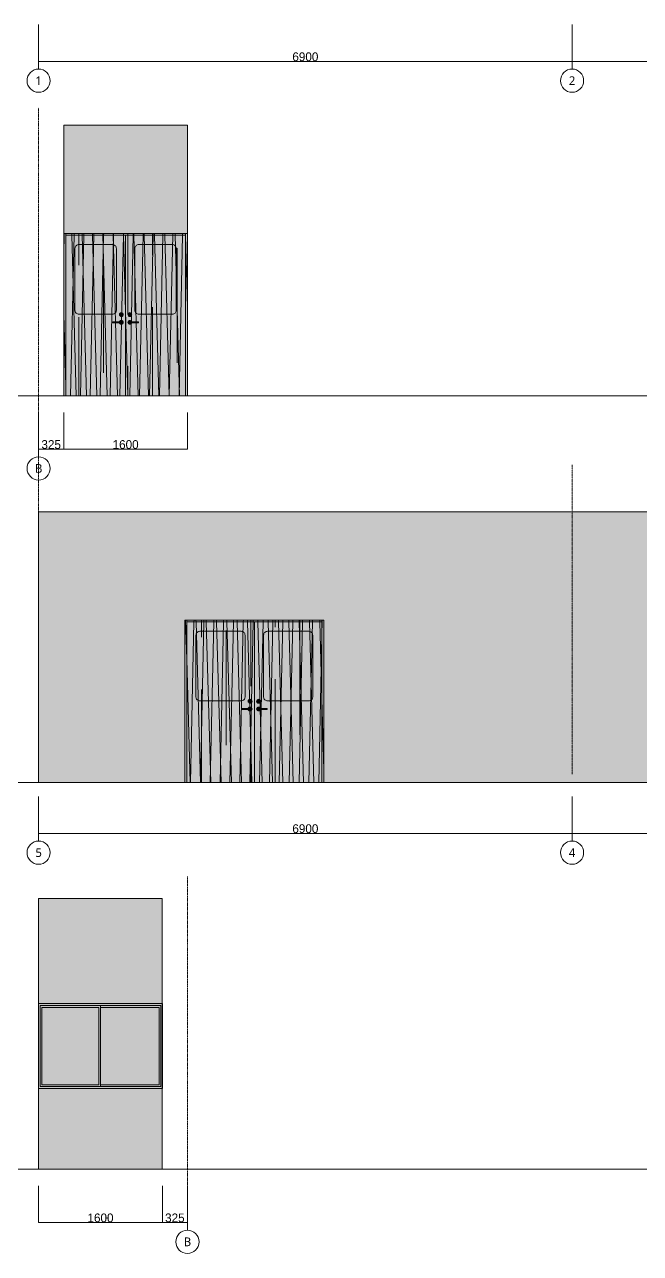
# Model space of a CAD drawing. Header units: millimetres. Extents: x -376000 to 292178, y -193032 to 188048.
# Drawn here: x -307997 to -300031, y -167397 to -151507 of the extents above; entities that cross this region are included whole.
import ezdxf

# ---------------------------------------------------------------- set-up
doc = ezdxf.new("R2010")
doc.units = ezdxf.units.MM
doc.header["$PDMODE"] = 1
doc.header["$PDSIZE"] = -2
doc.linetypes.add('ラインタイプ-6', pattern=[5.291531, 3.175, -1.058062, 0.352704, -0.705764])
for name, color, linetype, lineweight, true_color in [('02_0.25', 1, 'Continuous', 25, 0xff0000), ('04_0.10', 7, 'Continuous', 9, 0x0099ff), ('06一点鎖線', 7, 'ラインタイプ-6', 9, 0x9999ff)]:
    doc.layers.add(name, color=color, linetype=linetype, lineweight=lineweight, true_color=true_color)
for name, color, linetype, lineweight in [('02_既存平面-内部建具・サッシ', 7, 'Continuous', 18), ('07_文字・記号', 7, 'Continuous', 9), ('_平面図(既存部) (2D)', 7, 'Continuous', 5), ('_平面図（新設） (2D)', 7, 'Continuous', 5), ('寸法', 7, 'Continuous', 5)]:
    doc.layers.add(name, color=color, linetype=linetype, lineweight=lineweight)
doc.styles.add('Hiragino Kaku Gothic Pro W3', font='', dxfattribs={"bigfont": 'Hiragino Kaku Gothic Pro W3'})
doc.styles.add('Hiragino Sans W3', font='', dxfattribs={"bigfont": 'Hiragino Sans W3'})
doc.styles.add('Yu Gothic UI Semilight', font='Yu Gothic UI Semilight.ttf')
doc.styles.get('Hiragino Kaku Gothic Pro W3').set_extended_font_data('Hiragino Kaku Gothic Pro W3')
doc.styles.get('Hiragino Sans W3').set_extended_font_data('Hiragino Sans W3')
doc.dimstyles.new('建具表寸法', dxfattribs={"dimtxt": 161.781684, "dimasz": 0.199988, "dimexe": 0, "dimexo": 0.3, "dimgap": 0.005, "dimtad": 1, "dimdsep": 46, "dimtxsty": 'Hiragino Sans W3', "dimblk": 'DOT', "dimblk1": 'DOT', "dimblk2": 'DOT', "dimcen": 0, "dimazin": 0, "dimtfac": 1, "dimtix": 1, "dimtmove": 0, "dimatfit": 0, "dimldrblk": 'VW_FILLEDARROW', "dimfxl": 1, "dimfrac": 2, "dimtolj": 1, "dimarcsym": 0})
pattern_1 = [(91.554305, (0, 0), (129.370613, 153.983275), []), (90, (680.5, 445.5), (317.5, 762), [1481.6667, -673.5948]), (88.757476, (346.78, 21.5), (124.20722, -159.517363), [])]

# ---------------------------------------------------------------- blocks, each defined once
blk = doc.blocks.new('平面図(既存部) (2D)')
at = {"layer": '06一点鎖線'}
blk.add_line((-307815.115, -157107.171), (-307815.115, -161107.171), dxfattribs=at)
blk = doc.blocks.new('グループ-621')
at = {"layer": '04_0.10', "linetype": 'Continuous', "lineweight": 0, "true_color": 0xeee9cc}
blk.add_hatch(color=254, dxfattribs=at).paths.add_polyline_path([(-305025, -159232), (-304150, -159232), (-304150, -161307), (-305025, -161307)])
at = {"layer": '04_0.10', "linetype": 'Continuous', "lineweight": 5, "true_color": 0xccbb66}
h = blk.add_hatch(dxfattribs=at)
h.set_pattern_fill('木目縦（薄茶）-2', color=43, style=0, pattern_type=2)
h.set_pattern_definition(pattern_1)
h.paths.add_polyline_path([(-305025, -159232), (-304150, -159232), (-304150, -161307), (-305025, -161307)])
at = {"layer": '04_0.10', "linetype": 'Continuous', "lineweight": 0, "true_color": 0xd9e6cf}
h = blk.add_hatch(color=254, dxfattribs=at)
edge = h.paths.add_edge_path()
edge.add_arc((-304320, -160202), 50, 270, 360, ccw=False)
edge.add_line((-304320, -160252), (-304855, -160252))
edge.add_arc((-304855, -160202), 50, 180, 270, ccw=False)
edge.add_line((-304905, -160202), (-304905, -159402))
edge.add_arc((-304855, -159402), 50, 90, 180, ccw=False)
edge.add_line((-304855, -159352), (-304320, -159352))
edge.add_arc((-304320, -159402), 50, 0, 90, ccw=False)
edge.add_line((-304270, -159402), (-304270, -160202))
at = {"layer": '04_0.10', "linetype": 'Continuous', "lineweight": 0}
h = blk.add_hatch(color=254, dxfattribs=at)
edge = h.paths.add_edge_path()
edge.add_arc((-304970, -160257), 25, 0, 360)
h = blk.add_hatch(color=254, dxfattribs=at)
edge = h.paths.add_edge_path()
edge.add_arc((-304970, -160357), 25, 0, 360)
h = blk.add_hatch(color=254, dxfattribs=at)
edge = h.paths.add_edge_path()
edge.add_arc((-304977, -160357), 7, 90, 270, ccw=False)
edge.add_line((-304977, -160350), (-304859, -160350))
edge.add_line((-304859, -160350), (-304859, -160364))
edge.add_line((-304859, -160364), (-304977, -160364))
at = {"layer": '04_0.10', "color": 251, "flags": 128}
for points in [[(-305025, -159232), (-304150, -159232), (-304150, -161307), (-305025, -161307)], [(-305025, -159232), (-304150, -159232), (-304150, -161307), (-305025, -161307)], [(-304973, -160245), (-304968, -160245), (-304968, -160270), (-304973, -160270)]]:
    blk.add_lwpolyline(points, close=True, dxfattribs=at)
for points in [[(-304270, -160202, -0.414214), (-304320, -160252), (-304855, -160252, -0.414214), (-304905, -160202), (-304905, -159402, -0.414214), (-304855, -159352), (-304320, -159352, -0.414214), (-304270, -159402)], [(-304977, -160364, -1), (-304977, -160350), (-304859, -160350), (-304859, -160364)]]:
    blk.add_lwpolyline(points, format="xyb", close=True, dxfattribs=at)
at = {"layer": '04_0.10', "color": 251}
for centre in [(-304970, -160257), (-304970, -160357)]:
    blk.add_circle(centre, 25, dxfattribs=at)
blk = doc.blocks.new('グループ-622')
at = {"layer": '04_0.10', "linetype": 'Continuous', "lineweight": 0, "true_color": 0xeee9cc}
blk.add_hatch(color=254, dxfattribs=at).paths.add_polyline_path([(-305900, -159232), (-305025, -159232), (-305025, -161307), (-305900, -161307)])
at = {"layer": '04_0.10', "linetype": 'Continuous', "lineweight": 5, "true_color": 0xccbb66}
h = blk.add_hatch(dxfattribs=at)
h.set_pattern_fill('木目縦（薄茶）-2', color=43, style=0, pattern_type=2)
h.set_pattern_definition(pattern_1)
h.paths.add_polyline_path([(-305900, -159232), (-305025, -159232), (-305025, -161307), (-305900, -161307)])
at = {"layer": '04_0.10', "linetype": 'Continuous', "lineweight": 0, "true_color": 0xd9e6cf}
h = blk.add_hatch(color=254, dxfattribs=at)
edge = h.paths.add_edge_path()
edge.add_arc((-305730, -160202), 50, 180, 270)
edge.add_line((-305730, -160252), (-305195, -160252))
edge.add_arc((-305195, -160202), 50, 270, 360)
edge.add_line((-305145, -160202), (-305145, -159402))
edge.add_arc((-305195, -159402), 50, 0, 90)
edge.add_line((-305195, -159352), (-305730, -159352))
edge.add_arc((-305730, -159402), 50, 90, 180)
edge.add_line((-305780, -159402), (-305780, -160202))
at = {"layer": '04_0.10', "linetype": 'Continuous', "lineweight": 0}
h = blk.add_hatch(color=254, dxfattribs=at)
edge = h.paths.add_edge_path()
edge.add_arc((-305080, -160257), 25, 0, 360)
h = blk.add_hatch(color=254, dxfattribs=at)
edge = h.paths.add_edge_path()
edge.add_arc((-305073, -160357), 7, 270, 450)
edge.add_line((-305073, -160350), (-305191, -160350))
edge.add_line((-305191, -160350), (-305191, -160364))
edge.add_line((-305191, -160364), (-305073, -160364))
h = blk.add_hatch(color=254, dxfattribs=at)
edge = h.paths.add_edge_path()
edge.add_arc((-305080, -160357), 25, 0, 360)
at = {"layer": '04_0.10', "color": 251, "flags": 128}
for points in [[(-305900, -159232), (-305025, -159232), (-305025, -161307), (-305900, -161307)], [(-305900, -159232), (-305025, -159232), (-305025, -161307), (-305900, -161307)], [(-305083, -160245), (-305078, -160245), (-305078, -160270), (-305083, -160270)]]:
    blk.add_lwpolyline(points, close=True, dxfattribs=at)
for points in [[(-305780, -160202, 0.414214), (-305730, -160252), (-305195, -160252, 0.414214), (-305145, -160202), (-305145, -159402, 0.414214), (-305195, -159352), (-305730, -159352, 0.414214), (-305780, -159402)], [(-305073, -160364, 1), (-305073, -160350), (-305191, -160350), (-305191, -160364)]]:
    blk.add_lwpolyline(points, format="xyb", close=True, dxfattribs=at)
at = {"layer": '04_0.10', "color": 251}
for centre in [(-305080, -160257), (-305080, -160357)]:
    blk.add_circle(centre, 25, dxfattribs=at)
blk = doc.blocks.new('グループ-623')
at = {"layer": '04_0.10', "color": 251}
for name in ['グループ-622', 'グループ-621']:
    blk.add_blockref(name, (0, 0), dxfattribs=at)
blk = doc.blocks.new('グループ-624')
at = {"layer": '04_0.10', "linetype": 'Continuous', "lineweight": 0, "true_color": 0xeee9cc, "transparency": 33554687}
for points in [[(-305925, -159207), (-305900, -159207), (-305900, -161307), (-305925, -161307)], [(-305900, -159207), (-304150, -159207), (-304150, -159232), (-305900, -159232)], [(-304150, -159207), (-304125, -159207), (-304125, -161307), (-304150, -161307)]]:
    blk.add_hatch(color=254, dxfattribs=at).paths.add_polyline_path(points)
at = {"layer": '04_0.10', "linetype": 'Continuous', "lineweight": 5, "true_color": 0xccbb66, "transparency": 33554687}
h = blk.add_hatch(dxfattribs=at)
h.set_pattern_fill('木目縦（薄茶）-2', color=43, style=0, pattern_type=2)
h.set_pattern_definition(pattern_1)
h.paths.add_polyline_path([(-305925, -159207), (-305900, -159207), (-305900, -161307), (-305925, -161307)])
h = blk.add_hatch(dxfattribs=at)
h.set_pattern_fill('木目縦（薄茶）-2', color=43, style=0, pattern_type=2)
h.set_pattern_definition(pattern_1)
h.paths.add_polyline_path([(-305900, -159207), (-304150, -159207), (-304150, -159232), (-305900, -159232)])
h = blk.add_hatch(dxfattribs=at)
h.set_pattern_fill('木目縦（薄茶）-2', color=43, style=0, pattern_type=2)
h.set_pattern_definition(pattern_1)
h.paths.add_polyline_path([(-304150, -159207), (-304125, -159207), (-304125, -161307), (-304150, -161307)])
at = {"layer": '04_0.10', "color": 251, "transparency": 33554687, "flags": 128}
for points in [[(-305925, -159207), (-305900, -159207), (-305900, -161307), (-305925, -161307)], [(-305900, -159207), (-304150, -159207), (-304150, -159232), (-305900, -159232)], [(-304150, -159207), (-304125, -159207), (-304125, -161307), (-304150, -161307)]]:
    blk.add_lwpolyline(points, close=True, dxfattribs=at)
at = {"layer": '04_0.10', "color": 7}
blk.add_blockref('グループ-623', (0, 0), dxfattribs=at)
blk = doc.blocks.new('_Dot')
at = {"color": 0, "linetype": 'ByBlock', "lineweight": -2}
blk.add_line((-0.5, 0), (-1, 0), dxfattribs=at)
at = {"color": 0, "linetype": 'ByBlock', "const_width": 0.5}
blk.add_lwpolyline([(-0.25, 0, 1), (0.25, 0, 1)], format="xyb", close=True, dxfattribs=at)
blk = doc.blocks.new('*D964')
at = {"layer": 'Defpoints', "color": 0}
for p in [(-300915, -161489), (-294015, -161489), (-294015, -161965)]:
    blk.add_point(p, dxfattribs=at)
at = {"layer": '寸法', "color": 0, "lineweight": -2}
for p, q in [((-300915, -161489), (-300915, -161965)), ((-294015, -161489), (-294015, -161965)), ((-300903, -161965), (-294027, -161965))]:
    blk.add_line(p, q, dxfattribs=at)
at = {"layer": '寸法', "color": 0, "lineweight": -2, "xscale": 11.999267578125, "yscale": 11.999267578125, "zscale": 11.999267578125, "rotation": 180}
blk.add_blockref('_Dot', (-300915, -161965), dxfattribs=at)
at = {"layer": '寸法', "color": 0, "lineweight": -2, "xscale": 11.999267578125, "yscale": 11.999267578125, "zscale": 11.999267578125}
blk.add_blockref('_Dot', (-294015, -161965), dxfattribs=at)
at = {"layer": '寸法', "color": 0, "insert": (-297465, -161905), "char_height": 113.2, "attachment_point": 5, "style": 'Hiragino Kaku Gothic Pro W3'}
blk.add_mtext('\\A1;6900', dxfattribs=at)
blk = doc.blocks.new('VW_FILLEDARROW')
at = {"color": 0, "linetype": 'Continuous', "lineweight": 5, "transparency": 16777216, "flags": 128}
blk.add_lwpolyline([(-161.3, 43.2), (0, 0), (-161.3, -43.2)], close=True, dxfattribs=at)
blk = doc.blocks.new('*D965')
at = {"layer": 'Defpoints', "color": 0}
for p in [(-307815, -161489), (-300915, -161489), (-300915, -161965)]:
    blk.add_point(p, dxfattribs=at)
at = {"layer": '寸法', "color": 0, "lineweight": -2}
for p, q in [((-307815, -161489), (-307815, -161965)), ((-300915, -161489), (-300915, -161965)), ((-307803, -161965), (-300927, -161965))]:
    blk.add_line(p, q, dxfattribs=at)
at = {"layer": '寸法', "color": 0, "lineweight": -2, "xscale": 11.999267578125, "yscale": 11.999267578125, "zscale": 11.999267578125, "rotation": 180}
blk.add_blockref('_Dot', (-307815, -161965), dxfattribs=at)
at = {"layer": '寸法', "color": 0, "lineweight": -2, "xscale": 11.999267578125, "yscale": 11.999267578125, "zscale": 11.999267578125}
blk.add_blockref('_Dot', (-300915, -161965), dxfattribs=at)
at = {"layer": '寸法', "color": 0, "insert": (-304365, -161905), "char_height": 113.2, "attachment_point": 5, "style": 'Hiragino Kaku Gothic Pro W3'}
blk.add_mtext('\\A1;6900', dxfattribs=at)
blk = doc.blocks.new('*D966')
at = {"layer": 'Defpoints', "color": 0}
for p in [(-307815, -151507), (-300915, -151507), (-307815, -151983)]:
    blk.add_point(p, dxfattribs=at)
at = {"layer": '寸法', "color": 0, "lineweight": -2}
for p, q in [((-307815, -151507), (-307815, -151983)), ((-300915, -151507), (-300915, -151983)), ((-300927, -151983), (-307803, -151983))]:
    blk.add_line(p, q, dxfattribs=at)
at = {"layer": '寸法', "color": 0, "lineweight": -2, "xscale": 11.999267578125, "yscale": 11.999267578125, "zscale": 11.999267578125, "rotation": 180}
blk.add_blockref('_Dot', (-307815, -151983), dxfattribs=at)
at = {"layer": '寸法', "color": 0, "lineweight": -2, "xscale": 11.999267578125, "yscale": 11.999267578125, "zscale": 11.999267578125}
blk.add_blockref('_Dot', (-300915, -151983), dxfattribs=at)
at = {"layer": '寸法', "color": 0, "insert": (-304365, -151924), "char_height": 113.2, "attachment_point": 5, "style": 'Hiragino Kaku Gothic Pro W3'}
blk.add_mtext('\\A1;6900', dxfattribs=at)
blk = doc.blocks.new('*D967')
at = {"layer": 'Defpoints', "color": 0}
for p in [(-300915, -151507), (-294015, -151507), (-300915, -151983)]:
    blk.add_point(p, dxfattribs=at)
at = {"layer": '寸法', "color": 0, "lineweight": -2}
for p, q in [((-300915, -151507), (-300915, -151983)), ((-294015, -151507), (-294015, -151983)), ((-294027, -151983), (-300903, -151983))]:
    blk.add_line(p, q, dxfattribs=at)
at = {"layer": '寸法', "color": 0, "lineweight": -2, "xscale": 11.999267578125, "yscale": 11.999267578125, "zscale": 11.999267578125, "rotation": 180}
blk.add_blockref('_Dot', (-300915, -151983), dxfattribs=at)
at = {"layer": '寸法', "color": 0, "lineweight": -2, "xscale": 11.999267578125, "yscale": 11.999267578125, "zscale": 11.999267578125}
blk.add_blockref('_Dot', (-294015, -151983), dxfattribs=at)
at = {"layer": '寸法', "color": 0, "insert": (-297465, -151924), "char_height": 113.2, "attachment_point": 5, "style": 'Hiragino Kaku Gothic Pro W3'}
blk.add_mtext('\\A1;6900', dxfattribs=at)
blk = doc.blocks.new('*D971')
at = {"layer": 'Defpoints', "color": 0}
for p in [(-307490, -156521), (-305890, -156521), (-305890, -156997)]:
    blk.add_point(p, dxfattribs=at)
at = {"layer": '寸法', "color": 0, "lineweight": -2}
for p, q in [((-307490, -156522), (-307490, -156997)), ((-305890, -156522), (-305890, -156997)), ((-307478, -156997), (-305902, -156997))]:
    blk.add_line(p, q, dxfattribs=at)
at = {"layer": '寸法', "color": 0, "lineweight": -2, "xscale": 11.999267578125, "yscale": 11.999267578125, "zscale": 11.999267578125, "rotation": 180}
blk.add_blockref('_Dot', (-307490, -156997), dxfattribs=at)
at = {"layer": '寸法', "color": 0, "lineweight": -2, "xscale": 11.999267578125, "yscale": 11.999267578125, "zscale": 11.999267578125}
blk.add_blockref('_Dot', (-305890, -156997), dxfattribs=at)
at = {"layer": '寸法', "color": 0, "insert": (-306690, -156938), "char_height": 113.2, "attachment_point": 5, "style": 'Hiragino Kaku Gothic Pro W3'}
blk.add_mtext('\\A1;1600', dxfattribs=at)
blk = doc.blocks.new('*D972')
at = {"layer": 'Defpoints', "color": 0}
for p in [(-307815, -156521), (-307490, -156521), (-307490, -156997)]:
    blk.add_point(p, dxfattribs=at)
at = {"layer": '寸法', "color": 0, "lineweight": -2}
for p, q in [((-307815, -156522), (-307815, -156997)), ((-307490, -156522), (-307490, -156997)), ((-307803, -156997), (-307502, -156997))]:
    blk.add_line(p, q, dxfattribs=at)
at = {"layer": '寸法', "color": 0, "lineweight": -2, "xscale": 11.999267578125, "yscale": 11.999267578125, "zscale": 11.999267578125, "rotation": 180}
blk.add_blockref('_Dot', (-307815, -156997), dxfattribs=at)
at = {"layer": '寸法', "color": 0, "lineweight": -2, "xscale": 11.999267578125, "yscale": 11.999267578125, "zscale": 11.999267578125}
blk.add_blockref('_Dot', (-307490, -156997), dxfattribs=at)
at = {"layer": '寸法', "color": 0, "insert": (-307653, -156938), "char_height": 113.2, "attachment_point": 5, "style": 'Hiragino Kaku Gothic Pro W3'}
blk.add_mtext('\\A1;325', dxfattribs=at)
blk = doc.blocks.new('グループ-634')
at = {"layer": '04_0.10', "linetype": 'Continuous', "lineweight": 0, "true_color": 0xeee9cc}
blk.add_hatch(color=254, dxfattribs=at).paths.add_polyline_path([(-307465, -154232), (-306690, -154232), (-306690, -156307), (-307465, -156307)])
at = {"layer": '04_0.10', "linetype": 'Continuous', "lineweight": 5, "true_color": 0xccbb66}
h = blk.add_hatch(dxfattribs=at)
h.set_pattern_fill('木目縦（薄茶）-2', color=43, style=0, pattern_type=2)
h.set_pattern_definition(pattern_1)
h.paths.add_polyline_path([(-307465, -154232), (-306690, -154232), (-306690, -156307), (-307465, -156307)])
at = {"layer": '04_0.10', "linetype": 'Continuous', "lineweight": 0, "true_color": 0xd9e6cf}
h = blk.add_hatch(color=254, dxfattribs=at)
edge = h.paths.add_edge_path()
edge.add_arc((-307295, -155202), 50, 180, 270)
edge.add_line((-307295, -155252), (-306860, -155252))
edge.add_arc((-306860, -155202), 50, 270, 360)
edge.add_line((-306810, -155202), (-306810, -154402))
edge.add_arc((-306860, -154402), 50, 0, 90)
edge.add_line((-306860, -154352), (-307295, -154352))
edge.add_arc((-307295, -154402), 50, 90, 180)
edge.add_line((-307345, -154402), (-307345, -155202))
at = {"layer": '04_0.10', "linetype": 'Continuous', "lineweight": 0}
h = blk.add_hatch(color=254, dxfattribs=at)
edge = h.paths.add_edge_path()
edge.add_arc((-306745, -155257), 25, 0, 360)
h = blk.add_hatch(color=254, dxfattribs=at)
edge = h.paths.add_edge_path()
edge.add_arc((-306738, -155357), 7, 270, 450)
edge.add_line((-306738, -155350), (-306856, -155350))
edge.add_line((-306856, -155350), (-306856, -155364))
edge.add_line((-306856, -155364), (-306738, -155364))
h = blk.add_hatch(color=254, dxfattribs=at)
edge = h.paths.add_edge_path()
edge.add_arc((-306745, -155357), 25, 0, 360)
at = {"layer": '04_0.10', "color": 251, "flags": 128}
for points in [[(-307465, -154232), (-306690, -154232), (-306690, -156307), (-307465, -156307)], [(-307465, -154232), (-306690, -154232), (-306690, -156307), (-307465, -156307)], [(-306748, -155245), (-306743, -155245), (-306743, -155270), (-306748, -155270)]]:
    blk.add_lwpolyline(points, close=True, dxfattribs=at)
for points in [[(-307345, -155202, 0.414214), (-307295, -155252), (-306860, -155252, 0.414214), (-306810, -155202), (-306810, -154402, 0.414214), (-306860, -154352), (-307295, -154352, 0.414214), (-307345, -154402)], [(-306738, -155364, 1), (-306738, -155350), (-306856, -155350), (-306856, -155364)]]:
    blk.add_lwpolyline(points, format="xyb", close=True, dxfattribs=at)
at = {"layer": '04_0.10', "color": 251}
for centre in [(-306745, -155257), (-306745, -155357)]:
    blk.add_circle(centre, 25, dxfattribs=at)
blk = doc.blocks.new('グループ-635')
at = {"layer": '04_0.10', "linetype": 'Continuous', "lineweight": 0, "true_color": 0xeee9cc}
blk.add_hatch(color=254, dxfattribs=at).paths.add_polyline_path([(-305915, -154232), (-306690, -154232), (-306690, -156307), (-305915, -156307)])
at = {"layer": '04_0.10', "linetype": 'Continuous', "lineweight": 5, "true_color": 0xccbb66}
h = blk.add_hatch(dxfattribs=at)
h.set_pattern_fill('木目縦（薄茶）-2', color=43, style=0, pattern_type=2)
h.set_pattern_definition(pattern_1)
h.paths.add_polyline_path([(-305915, -154232), (-306690, -154232), (-306690, -156307), (-305915, -156307)])
at = {"layer": '04_0.10', "linetype": 'Continuous', "lineweight": 0, "true_color": 0xd9e6cf}
h = blk.add_hatch(color=254, dxfattribs=at)
edge = h.paths.add_edge_path()
edge.add_arc((-306085, -155202), 50, 270, 360, ccw=False)
edge.add_line((-306085, -155252), (-306520, -155252))
edge.add_arc((-306520, -155202), 50, 180, 270, ccw=False)
edge.add_line((-306570, -155202), (-306570, -154402))
edge.add_arc((-306520, -154402), 50, 90, 180, ccw=False)
edge.add_line((-306520, -154352), (-306085, -154352))
edge.add_arc((-306085, -154402), 50, 0, 90, ccw=False)
edge.add_line((-306035, -154402), (-306035, -155202))
at = {"layer": '04_0.10', "linetype": 'Continuous', "lineweight": 0}
h = blk.add_hatch(color=254, dxfattribs=at)
edge = h.paths.add_edge_path()
edge.add_arc((-306635, -155257), 25, 0, 360)
h = blk.add_hatch(color=254, dxfattribs=at)
edge = h.paths.add_edge_path()
edge.add_arc((-306635, -155357), 25, 0, 360)
h = blk.add_hatch(color=254, dxfattribs=at)
edge = h.paths.add_edge_path()
edge.add_arc((-306642, -155357), 7, 90, 270, ccw=False)
edge.add_line((-306642, -155350), (-306524, -155350))
edge.add_line((-306524, -155350), (-306524, -155364))
edge.add_line((-306524, -155364), (-306642, -155364))
at = {"layer": '04_0.10', "color": 251, "flags": 128}
for points in [[(-305915, -154232), (-306690, -154232), (-306690, -156307), (-305915, -156307)], [(-305915, -154232), (-306690, -154232), (-306690, -156307), (-305915, -156307)], [(-306638, -155245), (-306633, -155245), (-306633, -155270), (-306638, -155270)]]:
    blk.add_lwpolyline(points, close=True, dxfattribs=at)
for points in [[(-306035, -155202, -0.414214), (-306085, -155252), (-306520, -155252, -0.414214), (-306570, -155202), (-306570, -154402, -0.414214), (-306520, -154352), (-306085, -154352, -0.414214), (-306035, -154402)], [(-306642, -155364, -1), (-306642, -155350), (-306524, -155350), (-306524, -155364)]]:
    blk.add_lwpolyline(points, format="xyb", close=True, dxfattribs=at)
at = {"layer": '04_0.10', "color": 251}
for centre in [(-306635, -155257), (-306635, -155357)]:
    blk.add_circle(centre, 25, dxfattribs=at)
blk = doc.blocks.new('グループ-636')
at = {"layer": '04_0.10', "color": 251}
for name in ['グループ-634', 'グループ-635']:
    blk.add_blockref(name, (0, 0), dxfattribs=at)
blk = doc.blocks.new('グループ-637')
at = {"layer": '04_0.10', "linetype": 'Continuous', "lineweight": 0, "true_color": 0xeee9cc, "transparency": 33554687}
for points in [[(-307490, -154207), (-307465, -154207), (-307465, -156307), (-307490, -156307)], [(-307465, -154207), (-305915, -154207), (-305915, -154232), (-307465, -154232)], [(-305915, -154207), (-305890, -154207), (-305890, -156307), (-305915, -156307)]]:
    blk.add_hatch(color=254, dxfattribs=at).paths.add_polyline_path(points)
at = {"layer": '04_0.10', "linetype": 'Continuous', "lineweight": 5, "true_color": 0xccbb66, "transparency": 33554687}
h = blk.add_hatch(dxfattribs=at)
h.set_pattern_fill('木目縦（薄茶）-2', color=43, style=0, pattern_type=2)
h.set_pattern_definition(pattern_1)
h.paths.add_polyline_path([(-307490, -154207), (-307465, -154207), (-307465, -156307), (-307490, -156307)])
h = blk.add_hatch(dxfattribs=at)
h.set_pattern_fill('木目縦（薄茶）-2', color=43, style=0, pattern_type=2)
h.set_pattern_definition(pattern_1)
h.paths.add_polyline_path([(-307465, -154207), (-305915, -154207), (-305915, -154232), (-307465, -154232)])
h = blk.add_hatch(dxfattribs=at)
h.set_pattern_fill('木目縦（薄茶）-2', color=43, style=0, pattern_type=2)
h.set_pattern_definition(pattern_1)
h.paths.add_polyline_path([(-305915, -154207), (-305890, -154207), (-305890, -156307), (-305915, -156307)])
at = {"layer": '04_0.10', "color": 251, "transparency": 33554687, "flags": 128}
for points in [[(-307490, -154207), (-307465, -154207), (-307465, -156307), (-307490, -156307)], [(-307465, -154207), (-305915, -154207), (-305915, -154232), (-307465, -154232)], [(-305915, -154207), (-305890, -154207), (-305890, -156307), (-305915, -156307)]]:
    blk.add_lwpolyline(points, close=True, dxfattribs=at)
at = {"layer": '04_0.10', "color": 7}
blk.add_blockref('グループ-636', (0, 0), dxfattribs=at)
blk = doc.blocks.new('グループ-638')
at = {"layer": '04_0.10', "linetype": 'Continuous', "lineweight": 0, "true_color": 0xdddddd}
blk.add_hatch(color=254, dxfattribs=at).paths.add_polyline_path([(-307815, -164165), (-306215, -164165), (-306215, -165265), (-307815, -165265)])
at = {"layer": '04_0.10', "linetype": 'Continuous', "lineweight": 0, "true_color": 0xe6ffe6}
for points in [[(-307773, -164215), (-307036, -164215), (-307036, -165215), (-307773, -165215)], [(-307015, -164215), (-306257, -164215), (-306257, -165215), (-307015, -165215)]]:
    blk.add_hatch(color=7, dxfattribs=at).paths.add_polyline_path(points)
at = {"layer": '04_0.10', "color": 251}
for p, q in [((-307815, -164165), (-307815, -165265)), ((-307794, -164190), (-307794, -165240)), ((-306236, -164190), (-307794, -164190)), ((-307015, -165240), (-307015, -164190)), ((-306236, -164190), (-306236, -165240)), ((-306236, -165240), (-307794, -165240))]:
    blk.add_line(p, q, dxfattribs=at)
at = {"layer": '04_0.10', "color": 251, "flags": 128}
for points in [[(-307815, -164165), (-306215, -164165), (-306215, -165265), (-307815, -165265)], [(-307773, -164215), (-307036, -164215), (-307036, -165215), (-307773, -165215)], [(-307015, -164215), (-306257, -164215), (-306257, -165215), (-307015, -165215)]]:
    blk.add_lwpolyline(points, close=True, dxfattribs=at)
blk = doc.blocks.new('*D979')
at = {"layer": 'Defpoints', "color": 0}
for p in [(-307815, -166521), (-306215, -166521), (-307815, -166997)]:
    blk.add_point(p, dxfattribs=at)
at = {"layer": '寸法', "color": 0, "lineweight": -2}
for p, q in [((-307815, -166522), (-307815, -166997)), ((-306215, -166522), (-306215, -166997)), ((-306227, -166997), (-307803, -166997))]:
    blk.add_line(p, q, dxfattribs=at)
at = {"layer": '寸法', "color": 0, "lineweight": -2, "xscale": 11.999267578125, "yscale": 11.999267578125, "zscale": 11.999267578125, "rotation": 180}
blk.add_blockref('_Dot', (-307815, -166997), dxfattribs=at)
at = {"layer": '寸法', "color": 0, "lineweight": -2, "xscale": 11.999267578125, "yscale": 11.999267578125, "zscale": 11.999267578125}
blk.add_blockref('_Dot', (-306215, -166997), dxfattribs=at)
at = {"layer": '寸法', "color": 0, "insert": (-307015, -166938), "char_height": 113.2, "attachment_point": 5, "style": 'Hiragino Kaku Gothic Pro W3'}
blk.add_mtext('\\A1;1600', dxfattribs=at)
blk = doc.blocks.new('*D981')
at = {"layer": 'Defpoints', "color": 0}
for p in [(-306215, -166521), (-305890, -166521), (-306215, -166997)]:
    blk.add_point(p, dxfattribs=at)
at = {"layer": '寸法', "color": 0, "lineweight": -2}
for p, q in [((-306215, -166522), (-306215, -166997)), ((-305890, -166522), (-305890, -166997)), ((-305902, -166997), (-306203, -166997))]:
    blk.add_line(p, q, dxfattribs=at)
at = {"layer": '寸法', "color": 0, "lineweight": -2, "xscale": 11.999267578125, "yscale": 11.999267578125, "zscale": 11.999267578125, "rotation": 180}
blk.add_blockref('_Dot', (-306215, -166997), dxfattribs=at)
at = {"layer": '寸法', "color": 0, "lineweight": -2, "xscale": 11.999267578125, "yscale": 11.999267578125, "zscale": 11.999267578125}
blk.add_blockref('_Dot', (-305890, -166997), dxfattribs=at)
at = {"layer": '寸法', "color": 0, "insert": (-306053, -166938), "char_height": 113.2, "attachment_point": 5, "style": 'Hiragino Kaku Gothic Pro W3'}
blk.add_mtext('\\A1;325', dxfattribs=at)
blk = doc.blocks.new('平面図（新設） (2D)')
at = {"layer": '02_0.25', "linetype": 'Continuous', "lineweight": 0}
for points in [[(-307490.115, -152807.171), (-305890.115, -152807.171), (-305890.115, -156307.171), (-307490.115, -156307.171)], [(-307815.115, -157807.171), (-297340.115, -157807.171), (-297340.115, -161307.171), (-307815.115, -161307.171)], [(-307815.115, -162807.171), (-306215.115, -162807.171), (-306215.115, -166307.171), (-307815.115, -166307.171)]]:
    blk.add_hatch(color=255, dxfattribs=at).paths.add_polyline_path(points)
at = {"layer": '02_0.25', "color": 7, "linetype": 'Continuous', "lineweight": 5, "flags": 128}
for points in [[(-307490.115, -152807.171), (-305890.115, -152807.171), (-305890.115, -156307.171), (-307490.115, -156307.171)], [(-307815.115, -162807.171), (-306215.115, -162807.171), (-306215.115, -166307.171), (-307815.115, -166307.171)]]:
    blk.add_lwpolyline(points, close=True, dxfattribs=at)
at = {"layer": '02_0.25', "color": 251, "linetype": 'Continuous', "lineweight": 5, "flags": 128}
blk.add_lwpolyline([(-307815.115, -157807.171), (-297340.115, -157807.171), (-297340.115, -161307.171), (-307815.115, -161307.171)], close=True, dxfattribs=at)
at = {"layer": '04_0.10'}
for p, q in [((-274136.181, -156307.171), (-314136.181, -156307.171)), ((-274136.181, -161307.171), (-314136.181, -161307.171)), ((-274136.181, -166307.171), (-314136.181, -166307.171))]:
    blk.add_line(p, q, dxfattribs=at)
at = {"layer": '06一点鎖線'}
for p, q in [((-307815.115, -156521.425), (-307815.115, -152582.55)), ((-300915.115, -157200), (-300915.115, -161200)), ((-305890.115, -166521.425), (-305890.115, -162521.425))]:
    blk.add_line(p, q, dxfattribs=at)
at = {"layer": '07_文字・記号', "color": 7, "linetype": 'Continuous'}
for p, q in [((-307815.115, -151982.55), (-307815.115, -152082.55)), ((-300915.115, -151982.55), (-300915.115, -152082.55)), ((-307815.115, -156996.804), (-307815.115, -157096.804)), ((-307815.115, -161964.55), (-307815.115, -162064.55)), ((-300915.115, -161964.55), (-300915.115, -162064.55)), ((-305890.115, -166996.804), (-305890.115, -167096.804))]:
    blk.add_line(p, q, dxfattribs=at)
for centre in [(-307815.115, -152232.55), (-300915.115, -152232.55), (-307815.115, -157246.804), (-307815.115, -162214.55), (-300915.115, -162214.55), (-305890.115, -167246.804)]:
    blk.add_circle(centre, 150, dxfattribs=at)
at = {"layer": '02_既存平面-内部建具・サッシ', "color": 251, "transparency": 33554687}
blk.add_blockref('グループ-638', (0, 0), dxfattribs=at)
at = {"layer": '04_0.10'}
for name in ['グループ-637', 'グループ-624']:
    blk.add_blockref(name, (0, 0), dxfattribs=at)
at = {"layer": '07_文字・記号', "color": 7, "char_height": 113.068, "attachment_point": 5, "line_spacing_factor": 1.005558, "style": 'Yu Gothic UI Semilight'}
for s, insert in [('1', (-307815.115, -152232.55)), ('2', (-300915.115, -152232.55)), ('B', (-307815.115, -157246.804)), ('5', (-307815.115, -162214.55)), ('4', (-300915.115, -162214.55)), ('B', (-305890.115, -167246.804))]:
    blk.add_mtext(s, dxfattribs=dict(at, insert=insert))
at = {"layer": '寸法'}
for p1, p2, picture, middle in [((-300915.115, -151507.171), (-307815.115, -151507.171), '*D966', (-304365.115, -151923.852)), ((-294015.115, -151507.171), (-300915.115, -151507.171), '*D967', (-297465.115, -151923.852))]:
    dim = blk.add_aligned_dim(p1=p1, p2=p2, distance=475.379, dimstyle='建具表寸法', override={"dimtxt": 113.247179, "dimasz": 11.999268, "dimgap": 0.3, "dimpost": '<>', "dimtxsty": 'Hiragino Kaku Gothic Pro W3', "dimtmove": 2}, dxfattribs=at)
    dim.commit()
    dim.dimension.update_dxf_attribs({"geometry": picture, "text_midpoint": middle})
for base, p1, p2, picture, middle in [((-307490.115, -156996.804), (-307815.115, -156521.425), (-307490.115, -156521.425), '*D972', (-307652.615, -156937.582)), ((-305890.115, -156996.804), (-307490.115, -156521.425), (-305890.115, -156521.425), '*D971', (-306690.115, -156937.73)), ((-300915.115, -161964.55), (-307815.115, -161489.171), (-300915.115, -161489.171), '*D965', (-304365.115, -161905.402)), ((-294015.115, -161964.55), (-300915.115, -161489.171), (-294015.115, -161489.171), '*D964', (-297465.115, -161905.402)), ((-307815.115, -166996.804), (-306215.115, -166521.425), (-307815.115, -166521.425), '*D979', (-307015.115, -166937.73)), ((-306215.115, -166996.804), (-305890.115, -166521.425), (-306215.115, -166521.425), '*D981', (-306052.615, -166937.582))]:
    dim = blk.add_linear_dim(base=base, p1=p1, p2=p2, dimstyle='建具表寸法', override={"dimtxt": 113.247179, "dimasz": 11.999268, "dimgap": 0.75, "dimpost": '<>', "dimtxsty": 'Hiragino Kaku Gothic Pro W3', "dimtmove": 2}, dxfattribs=at)
    dim.commit()
    dim.dimension.update_dxf_attribs({"geometry": picture, "text_midpoint": middle})

msp = doc.modelspace()

# ---------------------------------------------------------------- block references
at = {"layer": '_平面図(既存部) (2D)'}
msp.add_blockref('平面図(既存部) (2D)', (0, 0), dxfattribs=at)

# ---------------------------------------------------------------- next in the draw order: block references
at = {"layer": '_平面図（新設） (2D)'}
msp.add_blockref('平面図（新設） (2D)', (0, 0), dxfattribs=at)

doc.saveas('drawing.dxf')
